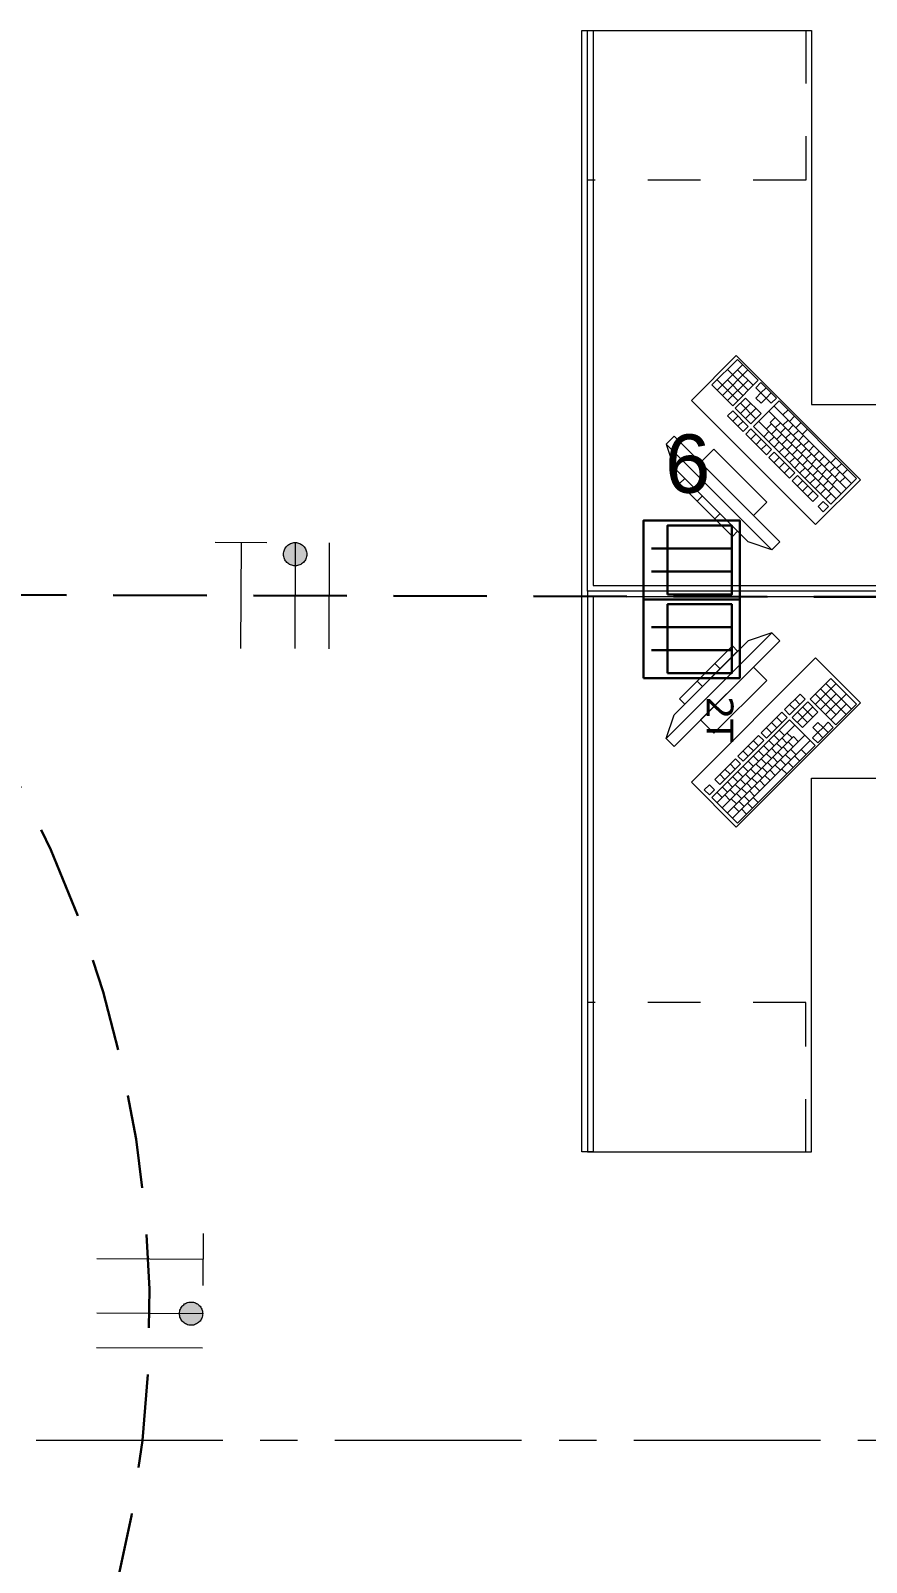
# Model space of a CAD drawing. Header units: inches. Extents: x -19 to 5698, y -728 to 92.
# Drawn here: x 311.224 to 313.461, y 9.675 to 13.773 of the extents above; entities that cross this region are included whole.
import ezdxf

# ---------------------------------------------------------------- set-up
doc = ezdxf.new("R2010")
doc.units = ezdxf.units.IN
doc.header["$MEASUREMENT"] = 0
for name, pattern in [('HIDDEN', [0.375, 0.25, -0.125]), ('Punto & Raya', [0.65, 0.5, -0.075, 0, -0.075]), ('Rayas', [0.282222, 0.141111, -0.141111]), ('RAYITAS', [0.375, 0.25, -0.125])]:
    doc.linetypes.add(name, pattern=pattern)
doc.layers.get('0').update_dxf_attribs({"color": 61})
for name, color, linetype, lineweight in [('00 conduct tomacorr', 120, 'HIDDEN', 30), ('00 IE LUZ EMERGENCIA', 253, 'Continuous', 0), ('T-TECHO-E', 150, 'Continuous', 20), ('TOMACORRIENTE', 22, 'RAYITAS', 9)]:
    doc.layers.add(name, color=color, linetype=linetype, lineweight=lineweight)
doc.layers.add('Interior - Mobiliario', color=7, linetype='Continuous')
doc.layers.add('Marcador - Secciones', color=7, linetype='Continuous')
doc.styles.add('Annotative', font='arial.ttf')

# ---------------------------------------------------------------- blocks, each defined once
blk = doc.blocks.new('CAJA POP UP 6 MODULOS')
at = {"layer": '00 conduct tomacorr', "linetype": 'Continuous'}
for p, q in [((-0.095, -0.165), (-0.095, -0.0151)), ((-0.052, -0.165), (-0.052, -0.0151)), ((0.052, -0.165), (0.052, -0.0151)), ((0.095, -0.165), (0.095, -0.0151)), ((0, -0.165), (0, -0.18))]:
    blk.add_line(p, q, dxfattribs=at)
for points in [[(-0.147, 0), (0.147, 0), (0.147, -0.18), (-0.147, -0.18)], [(0, 0), (0.147, 0), (0.147, -0.18), (0, -0.18)]]:
    blk.add_lwpolyline(points, close=True, dxfattribs=at)
for points in [[(-0.138, -0.045), (-0.009, -0.045), (-0.009, -0.165), (-0.138, -0.165), (-0.138, -0.045)], [(0.009, -0.045), (0.138, -0.045), (0.138, -0.165), (0.009, -0.165), (0.009, -0.045)]]:
    blk.add_lwpolyline(points, dxfattribs=at)
at = {"color": 1, "insert": (-0.1807, -0.168), "char_height": 0.05, "attachment_point": 1, "rotation": 180}
blk.add_mtext_dynamic_manual_height_columns('{\\fVerdana|b0|i0|c0|p34;2T}', width=0.000481, gutter_width=0.1561, heights=[0], dxfattribs=at)
blk = doc.blocks.new('a')
at = {"layer": 'TOMACORRIENTE', "ltscale": 0.05}
h = blk.add_hatch(color=4, dxfattribs=at)
edge = h.paths.add_edge_path()
edge.add_arc((0, 0.0752), 0.0211, 0, 360)
at = {"layer": 'TOMACORRIENTE', "color": 4}
for p, q in [((-0.1455, 0.0963), (-0.0515, 0.0963)), ((-0.0985, 0.0963), (-0.0985, -0.0966)), ((0, 0.0963), (0, -0.0963)), ((0.0623, -0.0963), (0.0623, 0.0963))]:
    blk.add_line(p, q, dxfattribs=at)
blk.add_circle((0, 0.0752), 0.0211, dxfattribs=at)
blk = doc.blocks.new('CABLE 3FACE')
at = {"layer": 'T-TECHO-E', "rotation": 59.94170052614085}
blk.add_blockref('a', (0, 0), dxfattribs=at)

msp = doc.modelspace()

# ---------------------------------------------------------------- linework, layer by layer
at = {"layer": '00 conduct tomacorr'}
msp.add_line((304.6953, 12.2783, -0.0007), (316.3338, 12.2514, -0.0007), dxfattribs=at)
msp.add_arc((308.4998, 10.3404, -0.0009), 3.0428, 338.0993, 39.5594, dxfattribs=at)
at = {"layer": 'Interior - Mobiliario', "color": 175, "linetype": 'Continuous', "lineweight": 13}
for p, q in [((312.6995, 13.7731), (312.7295, 13.7731)), ((312.6995, 12.2881), (312.6995, 13.7731)), ((312.7295, 13.7731), (312.7295, 12.2881)), ((313.1165, 12.8936), (313.0479, 12.825)), ((313.1303, 12.8797), (313.0618, 12.8112)), ((313.1719, 12.8382), (313.1165, 12.8936)), ((313.117, 12.7833), (313.0616, 12.8387)), ((313.1442, 12.8659), (313.0756, 12.7973)), ((313.1445, 12.8108), (313.0891, 12.8661)), ((313.1307, 12.797), (313.0892, 12.8386)), ((313.1443, 12.8383), (313.0895, 12.7835)), ((313.1033, 12.7696), (313.1719, 12.8382)), ((313.1582, 12.8245), (313.1166, 12.866)), ((313.1788, 12.8313), (313.1651, 12.8175)), ((313.2204, 12.7897), (313.1788, 12.8313)), ((313.0479, 12.825), (313.1033, 12.7696)), ((313.1377, 12.7901), (313.1102, 12.7627)), ((313.1792, 12.7486), (313.1377, 12.7901)), ((313.1651, 12.8175), (313.1789, 12.8037)), ((313.1789, 12.8037), (313.1652, 12.79)), ((313.1652, 12.79), (313.1791, 12.7761)), ((313.1927, 12.8174), (313.1789, 12.8037)), ((313.1928, 12.7898), (313.1789, 12.8037)), ((313.1791, 12.7761), (313.1928, 12.7898)), ((313.2065, 12.8036), (313.1928, 12.7898)), ((313.1928, 12.7898), (313.2066, 12.776)), ((313.2066, 12.776), (313.2204, 12.7897)), ((313.1034, 12.7558), (313.0897, 12.7421)), ((313.1449, 12.7143), (313.1034, 12.7558)), ((313.1102, 12.7627), (313.1518, 12.7211)), ((313.1655, 12.7349), (313.124, 12.7764)), ((313.1515, 12.7763), (313.1241, 12.7488)), ((313.1654, 12.7624), (313.1379, 12.735)), ((313.1518, 12.7211), (313.1792, 12.7486)), ((313.2273, 12.7828), (313.1587, 12.7142)), ((313.4076, 12.5476), (313.1998, 12.7554)), ((313.4213, 12.5614), (313.2136, 12.7691)), ((313.435, 12.5751), (313.2273, 12.7828)), ((313.2515, 12.7586), (313.2378, 12.7448)), ((313.0897, 12.7421), (313.1312, 12.7006)), ((313.1172, 12.742), (313.1035, 12.7283)), ((313.1311, 12.7281), (313.1174, 12.7144)), ((313.1312, 12.7006), (313.1449, 12.7143)), ((313.1519, 12.7074), (313.1381, 12.6937)), ((313.2072, 12.652), (313.1519, 12.7074)), ((313.1587, 12.7142), (313.3664, 12.5065)), ((313.3801, 12.5202), (313.1724, 12.7279)), ((313.2069, 12.7209), (313.1932, 12.7072)), ((313.2172, 12.7381), (313.2034, 12.7243)), ((313.3938, 12.5339), (313.2034, 12.7243)), ((313.2208, 12.707), (313.207, 12.6933)), ((313.231, 12.7242), (313.2173, 12.7105)), ((313.2449, 12.7104), (313.2311, 12.6966)), ((313.2516, 12.731), (313.2379, 12.7173)), ((313.2655, 12.7171), (313.2518, 12.7034)), ((313.2688, 12.7412), (313.2551, 12.7275)), ((313.2861, 12.7239), (313.2724, 12.7102)), ((313.3034, 12.7066), (313.2897, 12.6929)), ((312.9468, 12.6883), (312.9256, 12.667)), ((312.9256, 12.667), (313.2085, 12.3842)), ((312.9256, 12.667), (312.9468, 12.6034)), ((313.2297, 12.4054), (312.9468, 12.6883)), ((313.1381, 12.6937), (313.1935, 12.6383)), ((313.1657, 12.6935), (313.152, 12.6798)), ((313.1795, 12.6797), (313.1658, 12.666)), ((313.1934, 12.6658), (313.1797, 12.6521)), ((313.2001, 12.7002), (313.1864, 12.6865)), ((313.214, 12.6864), (313.2003, 12.6727)), ((313.2278, 12.6725), (313.2141, 12.6588)), ((313.2346, 12.6932), (313.2209, 12.6795)), ((313.2484, 12.6793), (313.2347, 12.6656)), ((313.2587, 12.6965), (313.245, 12.6828)), ((313.2623, 12.6655), (313.2486, 12.6518)), ((313.2725, 12.6827), (313.2588, 12.6689)), ((313.2793, 12.7033), (313.2656, 12.6896)), ((313.2864, 12.6688), (313.2727, 12.6551)), ((313.2932, 12.6895), (313.2795, 12.6757)), ((313.307, 12.6756), (313.2933, 12.6619)), ((313.0529, 12.6529), (313.0175, 12.6175)), ((313.1943, 12.5115), (313.0529, 12.6529)), ((313.1935, 12.6383), (313.2072, 12.652)), ((313.2142, 12.6451), (313.2005, 12.6313)), ((313.2005, 12.6313), (313.2558, 12.5759)), ((313.2696, 12.5897), (313.2142, 12.6451)), ((313.228, 12.6312), (313.2143, 12.6175)), ((313.2417, 12.6587), (313.2279, 12.645)), ((313.2555, 12.6448), (313.2418, 12.6311)), ((313.2694, 12.631), (313.2556, 12.6173)), ((313.2761, 12.6516), (313.2624, 12.6379)), ((313.29, 12.6378), (313.2763, 12.6241)), ((313.3002, 12.655), (313.2865, 12.6413)), ((313.3038, 12.6239), (313.2901, 12.6102)), ((313.3141, 12.6411), (313.3004, 12.6274)), ((313.3209, 12.6618), (313.3072, 12.648)), ((313.3279, 12.6273), (313.3142, 12.6136)), ((313.3347, 12.6479), (313.321, 12.6342)), ((313.3486, 12.6341), (313.3349, 12.6203)), ((313.3796, 12.6305), (313.3659, 12.6168)), ((313.1448, 12.4054), (312.9468, 12.6034)), ((313.0175, 12.6175), (313.159, 12.4761)), ((313.2419, 12.6174), (313.2281, 12.6036)), ((313.2557, 12.6035), (313.242, 12.5898)), ((313.2558, 12.5759), (313.2696, 12.5897)), ((313.2765, 12.5827), (313.2628, 12.569)), ((313.2832, 12.6172), (313.2695, 12.6034)), ((313.3319, 12.5273), (313.2765, 12.5827)), ((313.297, 12.6033), (313.2833, 12.5896)), ((313.3109, 12.5895), (313.2972, 12.5757)), ((313.3177, 12.6101), (313.304, 12.5964)), ((313.3315, 12.5962), (313.3178, 12.5825)), ((313.3418, 12.6134), (313.3281, 12.5997)), ((313.3454, 12.5824), (313.3317, 12.5687)), ((313.3556, 12.5996), (313.3419, 12.5859)), ((313.3624, 12.6202), (313.3487, 12.6065)), ((313.3695, 12.5857), (313.3558, 12.572)), ((313.3763, 12.6064), (313.3626, 12.5927)), ((313.3901, 12.5925), (313.3764, 12.5788)), ((313.3952, 12.6149), (313.3815, 12.6012)), ((313.4108, 12.5993), (313.397, 12.5856)), ((312.9751, 12.5751), (312.961, 12.561)), ((312.961, 12.561), (313.1024, 12.4196)), ((313.1165, 12.4337), (312.9751, 12.5751)), ((313.2628, 12.569), (313.3182, 12.5136)), ((313.2903, 12.5689), (313.2766, 12.5552)), ((313.3042, 12.555), (313.2905, 12.5413)), ((313.318, 12.5412), (313.3043, 12.5275)), ((313.3247, 12.5756), (313.311, 12.5619)), ((313.3386, 12.5618), (313.3249, 12.5481)), ((313.3524, 12.5479), (313.3387, 12.5342)), ((313.3592, 12.5686), (313.3455, 12.5548)), ((313.3731, 12.5547), (313.3594, 12.541)), ((313.3664, 12.5065), (313.435, 12.5751)), ((313.3833, 12.5719), (313.3696, 12.5582)), ((313.404, 12.5787), (313.3903, 12.565)), ((313.0223, 12.528), (313.0081, 12.5138)), ((313.159, 12.4761), (313.1943, 12.5115)), ((313.3182, 12.5136), (313.3319, 12.5273)), ((313.3457, 12.5135), (313.332, 12.4998)), ((313.332, 12.4998), (313.3459, 12.4859)), ((313.3596, 12.4997), (313.3457, 12.5135)), ((313.3459, 12.4859), (313.3596, 12.4997)), ((313.3663, 12.5341), (313.3526, 12.5204)), ((313.0694, 12.4808), (313.0553, 12.4667)), ((313.1024, 12.4196), (313.1165, 12.4337)), ((313.2085, 12.3842), (313.1448, 12.4054)), ((313.2085, 12.3842), (313.2297, 12.4054)), ((312.6995, 12.2581), (312.6995, 12.2881)), ((312.6995, 10.7731), (312.6995, 12.2581)), ((312.7295, 12.2881), (314.0145, 12.2881)), ((312.7295, 12.2581), (312.7295, 10.7731)), ((314.0145, 12.2581), (312.7295, 12.2581)), ((313.2085, 12.162), (312.9256, 11.8792)), ((312.9468, 11.858), (313.2297, 12.1408)), ((312.9468, 11.9428), (313.1448, 12.1408)), ((313.2085, 12.162), (313.1448, 12.1408)), ((313.2297, 12.1408), (313.2085, 12.162)), ((313.1024, 12.1267), (312.961, 11.9852)), ((312.9751, 11.9711), (313.1165, 12.1125)), ((313.1165, 12.1125), (313.1024, 12.1267)), ((313.159, 12.0701), (313.0175, 11.9287)), ((313.0694, 12.0654), (313.0553, 12.0795)), ((313.1943, 12.0347), (313.159, 12.0701)), ((313.0223, 12.0182), (313.0081, 12.0324)), ((313.0529, 11.8933), (313.1943, 12.0347)), ((313.3664, 12.0397), (313.311, 11.9843)), ((313.3247, 11.9706), (313.3801, 12.026)), ((313.4073, 11.9434), (313.3387, 12.012)), ((313.4211, 11.9573), (313.3526, 12.0259)), ((313.435, 11.9711), (313.3664, 12.0397)), ((312.961, 11.9852), (312.9751, 11.9711)), ((313.2835, 11.998), (313.242, 11.9564)), ((313.2557, 11.9427), (313.2972, 11.9842)), ((313.2696, 11.9566), (313.2558, 11.9703)), ((313.3041, 11.9774), (313.2626, 11.9358)), ((313.2834, 11.9704), (313.2697, 11.9841)), ((313.2972, 11.9842), (313.2835, 11.998)), ((313.3315, 11.95), (313.3041, 11.9774)), ((313.311, 11.9843), (313.3796, 11.9157)), ((313.3797, 11.9433), (313.3249, 11.9982)), ((313.3385, 11.9569), (313.38, 11.9984)), ((313.3522, 11.9432), (313.4076, 11.9986)), ((313.3659, 11.9295), (313.4074, 11.971)), ((313.3796, 11.9157), (313.435, 11.9711)), ((312.9256, 11.8792), (312.9468, 11.9428)), ((313.0175, 11.9287), (313.0529, 11.8933)), ((313.2556, 11.9289), (313.0479, 11.7212)), ((313.2351, 11.9495), (313.1797, 11.8941)), ((313.1934, 11.8804), (313.2488, 11.9358)), ((313.2349, 11.9219), (313.2212, 11.9356)), ((313.2488, 11.9358), (313.2351, 11.9495)), ((313.242, 11.9564), (313.2557, 11.9427)), ((313.3242, 11.8604), (313.2556, 11.9289)), ((313.2626, 11.9358), (313.29, 11.9084)), ((313.2763, 11.9221), (313.3178, 11.9637)), ((313.3038, 11.9223), (313.2764, 11.9497)), ((313.29, 11.9084), (313.3315, 11.95)), ((313.3177, 11.9361), (313.2903, 11.9635)), ((313.0616, 11.7075), (313.2694, 11.9152)), ((313.0891, 11.6801), (313.2968, 11.8878)), ((313.1728, 11.8872), (313.1174, 11.8318)), ((313.1865, 11.8735), (313.1728, 11.8872)), ((313.1797, 11.8941), (313.1934, 11.8804)), ((313.2072, 11.8942), (313.1935, 11.908)), ((313.2211, 11.9081), (313.2074, 11.9218)), ((313.2278, 11.8737), (313.2141, 11.8874)), ((313.2417, 11.8875), (313.2279, 11.9012)), ((313.2623, 11.8807), (313.2486, 11.8944)), ((313.3313, 11.8948), (313.3174, 11.881)), ((313.3314, 11.9224), (313.3176, 11.9086)), ((313.3176, 11.9086), (313.3313, 11.8948)), ((313.3311, 11.8673), (313.3727, 11.9088)), ((313.3313, 11.8948), (313.3451, 11.9087)), ((313.345, 11.8811), (313.3313, 11.8948)), ((313.3451, 11.9087), (313.3314, 11.9224)), ((313.359, 11.9225), (313.3451, 11.9087)), ((313.3588, 11.895), (313.3451, 11.9087)), ((313.3727, 11.9088), (313.359, 11.9225)), ((312.9256, 11.8792), (312.9468, 11.858)), ((313.0754, 11.6938), (313.2658, 11.8842)), ((313.1028, 11.6664), (313.3105, 11.8741)), ((313.1165, 11.6526), (313.3242, 11.8604)), ((313.1311, 11.8181), (313.1865, 11.8735)), ((313.1449, 11.8319), (313.1312, 11.8456)), ((313.1588, 11.8458), (313.1451, 11.8595)), ((313.1726, 11.8596), (313.1589, 11.8733)), ((313.1863, 11.8321), (313.1726, 11.8458)), ((313.2001, 11.846), (313.1864, 11.8597)), ((313.214, 11.8598), (313.2003, 11.8735)), ((313.2208, 11.8392), (313.207, 11.8529)), ((313.2346, 11.853), (313.2209, 11.8667)), ((313.2484, 11.8669), (313.2347, 11.8806)), ((313.2518, 11.8428), (313.2381, 11.8565)), ((313.2656, 11.8566), (313.2519, 11.8703)), ((313.2724, 11.836), (313.2587, 11.8497)), ((313.2795, 11.8705), (313.2658, 11.8842)), ((313.3, 11.8361), (313.2863, 11.8498)), ((313.3174, 11.881), (313.3311, 11.8673)), ((313.1104, 11.8249), (313.0551, 11.7695)), ((313.0688, 11.7558), (313.1242, 11.8112)), ((313.1103, 11.7973), (313.0966, 11.811)), ((313.1242, 11.8112), (313.1104, 11.8249)), ((313.1174, 11.8318), (313.1311, 11.8181)), ((313.1447, 11.7906), (313.131, 11.8043)), ((313.1586, 11.8044), (313.1449, 11.8181)), ((313.1724, 11.8183), (313.1587, 11.832)), ((313.1792, 11.7976), (313.1655, 11.8114)), ((313.1931, 11.8115), (313.1793, 11.8252)), ((313.2069, 11.8253), (313.1932, 11.839)), ((313.2102, 11.8012), (313.1965, 11.815)), ((313.2241, 11.8151), (313.2104, 11.8288)), ((313.2309, 11.7944), (313.2172, 11.8082)), ((313.2379, 11.8289), (313.2242, 11.8426)), ((313.2447, 11.8083), (313.231, 11.822)), ((313.2586, 11.8221), (313.2449, 11.8359)), ((313.2654, 11.8015), (313.2516, 11.8152)), ((313.2827, 11.8188), (313.269, 11.8325)), ((313.0551, 11.7695), (313.0688, 11.7558)), ((313.0826, 11.7696), (313.0689, 11.7833)), ((313.0965, 11.7835), (313.0827, 11.7972)), ((313.1032, 11.749), (313.0895, 11.7628)), ((313.117, 11.7629), (313.1033, 11.7766)), ((313.1309, 11.7767), (313.1172, 11.7904)), ((313.1377, 11.7561), (313.124, 11.7698)), ((313.1515, 11.7699), (313.1378, 11.7837)), ((313.1654, 11.7838), (313.1517, 11.7975)), ((313.1687, 11.7597), (313.155, 11.7734)), ((313.1825, 11.7735), (313.1688, 11.7873)), ((313.1893, 11.7529), (313.1756, 11.7666)), ((313.1964, 11.7874), (313.1827, 11.8011)), ((313.2032, 11.7668), (313.1895, 11.7805)), ((313.217, 11.7806), (313.2033, 11.7943)), ((313.248, 11.7842), (313.2343, 11.7979)), ((313.0412, 11.7556), (313.0274, 11.7418)), ((313.0274, 11.7418), (313.0411, 11.7281)), ((313.0411, 11.7281), (313.0549, 11.7419)), ((313.0549, 11.7419), (313.0412, 11.7556)), ((313.0479, 11.7212), (313.1165, 11.6526)), ((313.0755, 11.7213), (313.0618, 11.7351)), ((313.0893, 11.7352), (313.0756, 11.7489)), ((313.0961, 11.7146), (313.0824, 11.7283)), ((313.11, 11.7284), (313.0963, 11.7421)), ((313.1238, 11.7423), (313.1101, 11.756)), ((313.1271, 11.7182), (313.1134, 11.7319)), ((313.141, 11.732), (313.1273, 11.7457)), ((313.1478, 11.7114), (313.1341, 11.7251)), ((313.1548, 11.7458), (313.1411, 11.7596)), ((313.1616, 11.7252), (313.1479, 11.7389)), ((313.1719, 11.708), (313.1582, 11.7217)), ((313.1755, 11.7391), (313.1618, 11.7528)), ((313.1133, 11.7043), (313.0996, 11.718)), ((313.1201, 11.6837), (313.1064, 11.6974)), ((313.1339, 11.6975), (313.1202, 11.7112)), ((313.1407, 11.6769), (313.127, 11.6906)), ((313.1563, 11.6925), (313.1426, 11.7062)), ((312.7295, 10.7731), (312.6995, 10.7731))]:
    msp.add_line(p, q, dxfattribs=at)
at = {"layer": 'Interior - Mobiliario', "color": 175, "linetype": 'Rayas', "lineweight": 13}
for p, q in [((313.2995, 13.7731), (313.2995, 13.3731)), ((313.2995, 13.3731), (312.7145, 13.3731)), ((313.2995, 11.1731), (312.7145, 11.1731)), ((313.2995, 10.7731), (313.2995, 11.1731))]:
    msp.add_line(p, q, dxfattribs=at)
at = {"layer": 'Interior - Mobiliario', "color": 175, "linetype": 'Continuous', "lineweight": 13, "flags": 128}
for points in [[(312.7145, 12.2731), (312.7145, 13.7731), (313.3145, 13.7731), (313.3145, 12.7731), (314.0145, 12.7731), (314.0145, 12.2731)], [(313.3251, 12.4514), (313.4453, 12.5716), (313.113, 12.9039), (312.9928, 12.7837)], [(312.7145, 12.2731), (312.7145, 10.7731), (313.3145, 10.7731), (313.3145, 11.7731), (314.0145, 11.7731), (314.0145, 12.2731)], [(312.9928, 11.7625), (313.113, 11.6423), (313.4453, 11.9746), (313.3251, 12.0948)]]:
    msp.add_lwpolyline(points, close=True, dxfattribs=at)
at = {"layer": 'Marcador - Secciones', "color": 251, "linetype": 'Punto & Raya', "lineweight": 13, "true_color": 0x636466}
msp.add_line((282.4384, 10.0018), (323.8507, 10.0018), dxfattribs=at)

# ---------------------------------------------------------------- block references
at = {"layer": '00 conduct tomacorr'}
for name, p, xscale, yscale, zscale, rotation in [('CABLE 3FACE', (311.9316, 12.2615, -0.0007), 1.47256122672843, 1.47256122672843, 1.47256122672843, 299.7894777823319), ('CAJA POP UP 6 MODULOS', (312.8645, 12.2514, -0.0007), 1.432830642179531, 1.432830642179531, 1.432830642179531, 89.99999999999997), ('CABLE 3FACE', (311.5427, 10.3409, -0.0009), 1.47256122672843, 1.47256122672843, 1.47256122672843, 209.7894777823319)]:
    msp.add_blockref(name, p, dxfattribs=dict(at, xscale=xscale, yscale=yscale, zscale=zscale, rotation=rotation))

# ---------------------------------------------------------------- texts
at = {"layer": '00 IE LUZ EMERGENCIA', "style": 'Annotative'}
msp.add_attdef('6', (312.9223, 12.5365, -0.0007), '', height=0.1562, dxfattribs=at)

doc.saveas('drawing.dxf')
